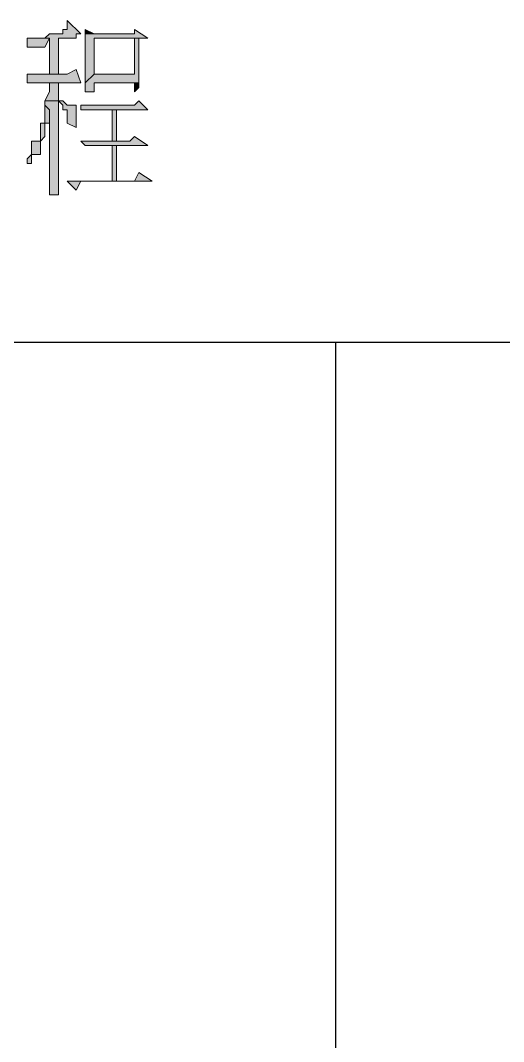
# Model space of a CAD drawing. Header units: millimetres. Extents: x 20 to 821, y 1 to 1134.
# Drawn here: x 594.63 to 614.1, y 943.42 to 984.56 of the extents above; entities that cross this region are included whole.
import ezdxf

# ---------------------------------------------------------------- set-up
doc = ezdxf.new("R2010")
doc.units = ezdxf.units.MM
doc.layers.add('1', color=7, linetype='Continuous')

msp = doc.modelspace()

# ---------------------------------------------------------------- hatches: boundary and pattern name
h = msp.add_hatch(color=0)
h.dxf.hatch_style = 2
h.paths.add_polyline_path([(596.52, 984.561732), (596.52, 984.201732), (596.34, 984.201732), (596.34, 984.021732), (596.16, 984.021732), (595.8, 984.021732), (595.62, 983.841732), (595.08, 983.841732), (595.8, 983.841732), (595.8, 982.401732), (596.16, 982.401732), (596.16, 983.841732), (596.34, 983.841732), (596.88, 983.841732), (596.88, 984.021732), (597.06, 984.021732)])
h = msp.add_hatch(color=0)
h.dxf.hatch_style = 2
h.paths.add_polyline_path([(599.22, 984.201732), (599.22, 984.021732), (597.6, 984.021732), (597.24, 984.021732), (597.24, 983.841732), (597.24, 982.041732), (597.6, 982.401732), (597.6, 983.841732), (599.22, 983.841732), (599.76, 983.841732)])
h = msp.add_hatch(color=0)
h.dxf.hatch_style = 2
h.paths.add_polyline_path([(597.24, 984.201732), (597.24, 984.021732), (597.6, 984.021732)])
h = msp.add_hatch(color=0)
h.dxf.hatch_style = 2
h.paths.add_polyline_path([(595.08, 983.841732), (594.9, 983.841732), (594.9, 983.481732), (595.62, 983.481732), (595.8, 983.841732)])
h = msp.add_hatch(color=0)
h.dxf.hatch_style = 2
h.paths.add_polyline_path([(599.76, 983.841732), (599.22, 983.841732), (599.22, 982.401732), (597.6, 982.401732), (597.24, 982.041732), (597.24, 981.681732), (597.6, 981.681732), (597.6, 982.041732), (599.22, 982.041732), (599.4, 982.041732), (599.4, 982.401732), (599.4, 983.841732)])
h = msp.add_hatch(color=0)
h.dxf.hatch_style = 2
h.paths.add_polyline_path([(596.88, 982.581732), (596.52, 982.401732), (594.9, 982.401732), (594.9, 982.041732), (597.06, 982.041732)])
h = msp.add_hatch(color=0)
h.dxf.hatch_style = 2
h.paths.add_polyline_path([(596.16, 982.041732), (595.8, 982.041732), (595.8, 981.861732), (595.8, 981.681732), (595.62, 981.321732), (596.16, 981.321732), (596.34, 981.141732), (596.34, 980.961732), (596.52, 980.961732), (596.52, 980.421732), (596.88, 980.241732), (596.88, 981.141732), (596.52, 981.141732), (596.34, 981.321732), (596.16, 981.321732)])
h = msp.add_hatch(color=0)
h.dxf.hatch_style = 2
h.paths.add_polyline_path([(599.4, 982.041732), (599.22, 982.041732), (599.22, 981.681732), (599.4, 981.861732)])
h = msp.add_hatch(color=0)
h.dxf.hatch_style = 2
h.paths.add_polyline_path([(595.62, 981.141732), (595.62, 980.421732), (595.44, 980.421732), (595.44, 979.701732), (595.08, 979.701732), (595.08, 979.161732), (594.9, 978.981732), (594.9, 978.801732), (595.08, 978.801732), (595.08, 979.161732), (595.44, 979.161732), (595.44, 979.521732), (595.44, 979.701732), (595.62, 979.881732), (595.62, 980.421732), (595.8, 980.421732), (595.8, 980.961732)])
h = msp.add_hatch(color=0)
h.dxf.hatch_style = 2
h.paths.add_polyline_path([(595.62, 981.321732), (595.62, 981.141732), (595.8, 980.961732), (595.8, 977.541732), (596.16, 977.541732), (596.16, 977.721732), (596.16, 981.321732)])
h = msp.add_hatch(color=0)
h.dxf.hatch_style = 2
h.paths.add_polyline_path([(599.4, 981.321732), (599.22, 981.141732), (597.06, 981.141732), (597.06, 980.961732), (599.76, 980.961732)])
h = msp.add_hatch(color=0)
h.dxf.hatch_style = 2
h.paths.add_polyline_path([(598.32, 979.701732), (598.5, 979.701732), (598.5, 980.961732), (598.32, 980.961732)])
h = msp.add_hatch(color=0)
h.dxf.hatch_style = 2
h.paths.add_polyline_path([(599.22, 979.881732), (599.04, 979.701732), (597.06, 979.701732), (597.24, 979.521732), (599.76, 979.521732)])
h = msp.add_hatch(color=0)
h.dxf.hatch_style = 2
h.paths.add_polyline_path([(598.32, 978.081732), (598.5, 978.081732), (598.5, 979.521732), (598.32, 979.521732)])
h = msp.add_hatch(color=0)
h.dxf.hatch_style = 2
h.paths.add_polyline_path([(599.4, 978.441732), (599.22, 978.081732), (596.52, 978.081732), (596.88, 977.721732), (597.06, 978.081732), (599.94, 978.081732)])

# ---------------------------------------------------------------- linework, layer by layer
at = {"layer": '1', "color": 0, "lineweight": 5}
for points in [[(596.52, 984.561732), (596.52, 984.201732), (596.34, 984.201732), (596.34, 984.021732), (596.16, 984.021732), (595.8, 984.021732), (595.62, 983.841732), (595.08, 983.841732), (595.8, 983.841732), (595.8, 982.401732), (596.16, 982.401732), (596.16, 983.841732), (596.34, 983.841732), (596.88, 983.841732), (596.88, 984.021732), (597.06, 984.021732), (596.52, 984.561732)], [(599.22, 984.201732), (599.22, 984.021732), (597.6, 984.021732), (597.24, 984.021732), (597.24, 983.841732), (597.24, 982.041732), (597.6, 982.401732), (597.6, 983.841732), (599.22, 983.841732), (599.76, 983.841732), (599.22, 984.201732)], [(597.24, 984.201732), (597.24, 984.021732), (597.6, 984.021732), (597.24, 984.201732)], [(595.08, 983.841732), (594.9, 983.841732), (594.9, 983.481732), (595.62, 983.481732), (595.8, 983.841732), (595.08, 983.841732)], [(599.76, 983.841732), (599.22, 983.841732), (599.22, 982.401732), (597.6, 982.401732), (597.24, 982.041732), (597.24, 981.681732), (597.6, 981.681732), (597.6, 982.041732), (599.22, 982.041732), (599.4, 982.041732), (599.4, 982.401732), (599.4, 983.841732), (599.76, 983.841732)], [(596.88, 982.581732), (596.52, 982.401732), (594.9, 982.401732), (594.9, 982.041732), (597.06, 982.041732), (596.88, 982.581732)], [(596.16, 982.041732), (595.8, 982.041732), (595.8, 981.861732), (595.8, 981.681732), (595.62, 981.321732), (596.16, 981.321732), (596.34, 981.141732), (596.34, 980.961732), (596.52, 980.961732), (596.52, 980.421732), (596.88, 980.241732), (596.88, 981.141732), (596.52, 981.141732), (596.52, 981.141732), (596.34, 981.321732), (596.16, 981.321732), (596.16, 982.041732)], [(599.4, 982.041732), (599.22, 982.041732), (599.22, 981.681732), (599.4, 981.861732), (599.4, 982.041732)], [(595.62, 981.141732), (595.62, 980.421732), (595.44, 980.421732), (595.44, 979.701732), (595.08, 979.701732), (595.08, 979.161732), (594.9, 978.981732), (594.9, 978.801732), (595.08, 978.801732), (595.08, 979.161732), (595.44, 979.161732), (595.44, 979.521732), (595.44, 979.701732), (595.62, 979.881732), (595.62, 980.421732), (595.8, 980.421732), (595.8, 980.961732), (595.62, 981.141732)], [(595.62, 981.321732), (595.62, 981.141732), (595.8, 980.961732), (595.8, 977.541732), (596.16, 977.541732), (596.16, 977.721732), (596.16, 981.321732), (595.62, 981.321732)], [(599.4, 981.321732), (599.22, 981.141732), (597.06, 981.141732), (597.06, 980.961732), (599.76, 980.961732), (599.4, 981.321732)], [(598.32, 979.701732), (598.5, 979.701732), (598.5, 980.961732), (598.32, 980.961732), (598.32, 979.701732)], [(599.22, 979.881732), (599.04, 979.701732), (597.06, 979.701732), (597.24, 979.521732), (599.76, 979.521732), (599.22, 979.881732)], [(598.32, 978.081732), (598.5, 978.081732), (598.5, 979.521732), (598.32, 979.521732), (598.32, 978.081732)], [(599.4, 978.441732), (599.22, 978.081732), (596.52, 978.081732), (596.88, 977.721732), (597.06, 978.081732), (599.94, 978.081732), (599.4, 978.441732)]]:
    msp.add_lwpolyline(points, dxfattribs=at)
at = {"layer": '1', "color": 0, "lineweight": 25}
for points in [[(557.64, 971.601732), (821.16, 971.601732)], [(607.32, 971.601732), (607.32, 830.121732)]]:
    msp.add_lwpolyline(points, dxfattribs=at)

doc.saveas('drawing.dxf')
